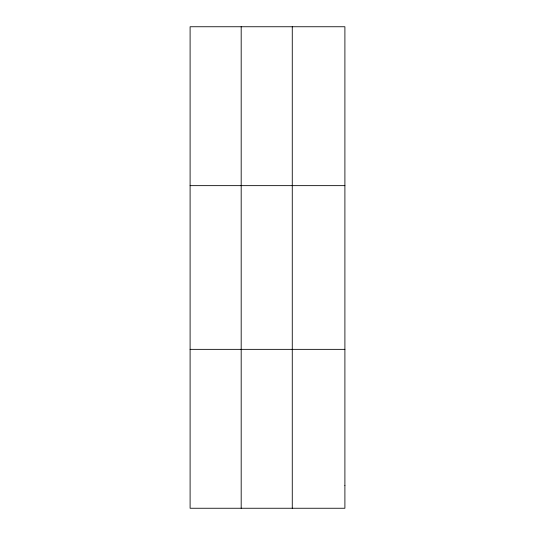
<?xml version="1.0" encoding="UTF-8"?>
<svg xmlns="http://www.w3.org/2000/svg" width="535" height="535" viewBox="0 0 535 535"><rect width="100%" height="100%" fill="white"/><g stroke="black" fill="none" stroke-linecap="round" stroke-linejoin="round"><path stroke-width="0.8" d="M241.185 26.75L241.185 508.25M292.27 26.75L292.27 508.25M190.099 185.645L344.901 185.645M190.099 349.355L344.901 349.355M344.901 485.553L344.901 508.25L190.099 508.25L190.099 26.75L344.901 26.75L344.901 485.553"/></g></svg>
